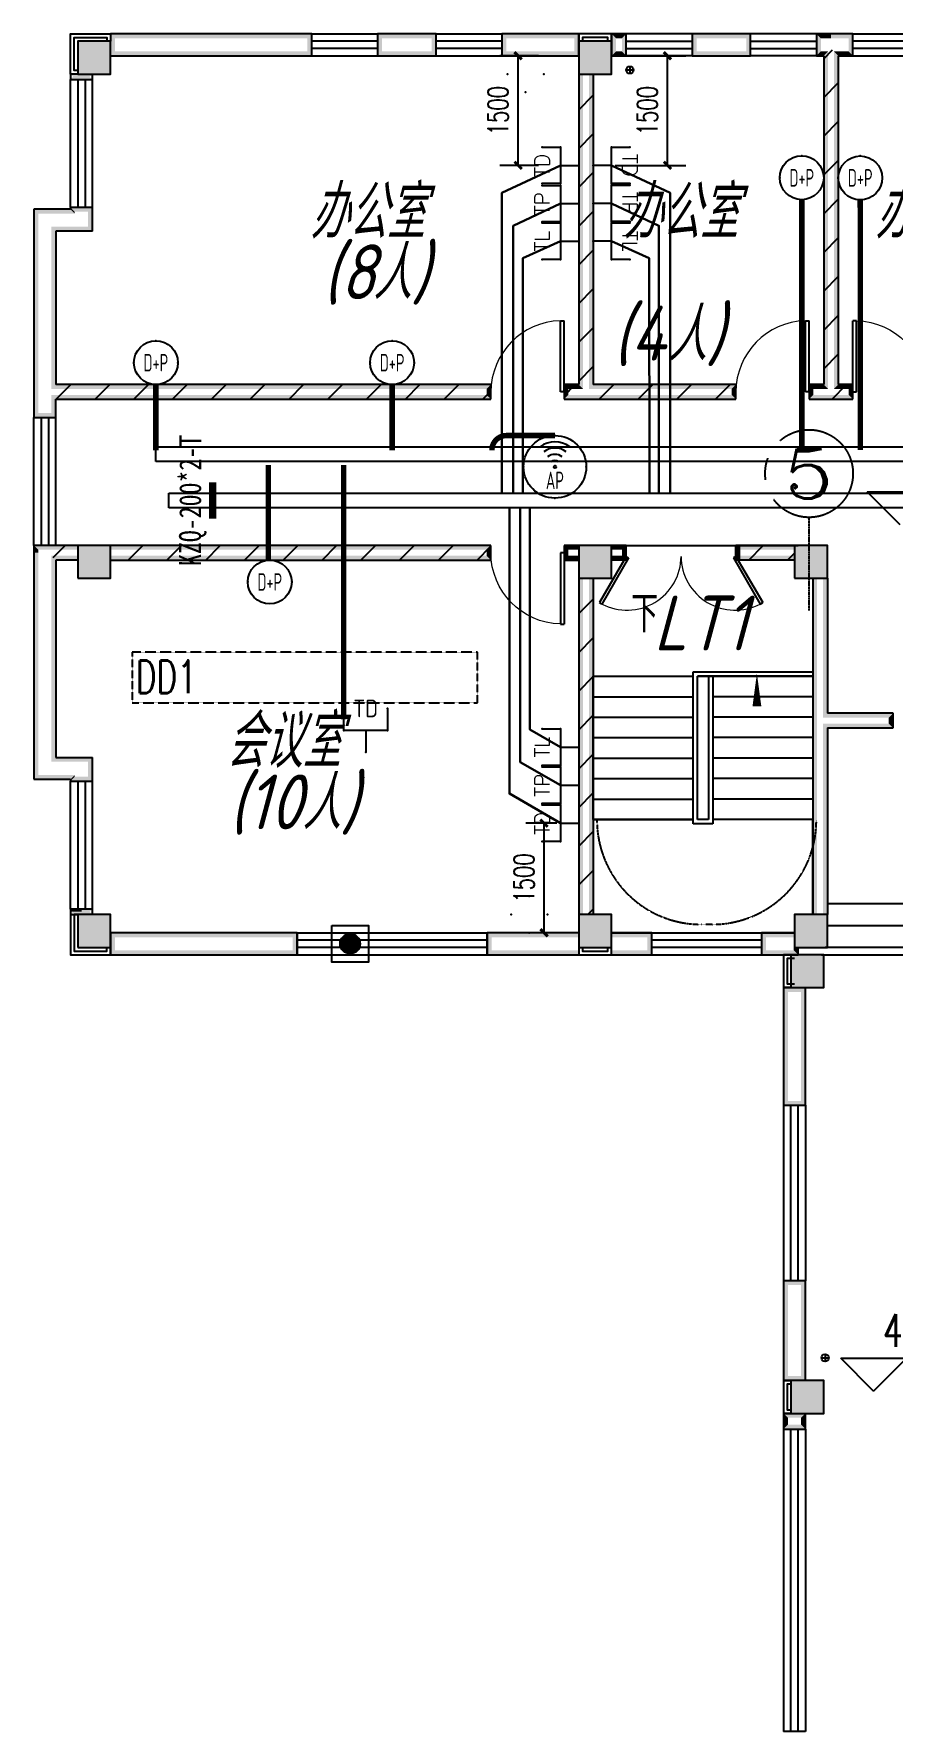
# Model space of a CAD drawing. Extents: x 1241380 to 1952554, y 1012187 to 1766051.
# Drawn here: x 1570165 to 1581915, y 1096185 to 1119313 of the extents above; entities that cross this region are included whole.
import ezdxf
from ezdxf.enums import TextEntityAlignment as Align

# ---------------------------------------------------------------- set-up
doc = ezdxf.new("R2010")
doc.units = 0
doc.linetypes.add('CENTER', pattern=[2, 1.25, -0.25, 0.25, -0.25])
doc.linetypes.add('DASH', pattern=[0.35, 0.25, -0.1])
for name, color, linetype in [('1-建筑底图', 8, 'Continuous'), ('AXIS', 251, 'CENTER'), ('AXIS_TEXT', 7, 'Continuous'), ('CABLETRAY_PDS', 4, 'Continuous'), ('DOTLN', 2, 'DASH'), ('EQUIP-插座', 3, 'Continuous'), ('EQUIP-照明', 3, 'Continuous'), ('EQUIP-通讯', 3, 'Continuous'), ('PUB_HATCH', 8, 'Continuous'), ('TEL_DIM', 3, 'Continuous'), ('WIRE-综合布线', 5, 'Continuous'), ('光纤点位', 3, 'Continuous'), ('内网桥架', 1, 'Continuous'), ('填充', 8, 'Continuous'), ('抗震支吊架', 2, 'Continuous'), ('排水', 153, 'Continuous'), ('红机电话', 3, 'Continuous'), ('蓝机电话', 3, 'Continuous')]:
    doc.layers.add(name, color=color, linetype=linetype)
doc.layers.add('内网线路', color=1, linetype='Continuous', lineweight=30)
doc.layers.get('EQUIP-插座').off()
doc.styles.add('_TCH_AXIS', font='COMPLEX', dxfattribs={"bigfont": 'GBCBIG'})
doc.styles.add('_TCH_DIM', font='SIMPLEX', dxfattribs={"bigfont": 'GBCBIG'})
doc.styles.add('_TEL_ATTDEF', font='GBENOR', dxfattribs={"width": 0.8, "height": 3, "bigfont": 'GBCBIG'})
doc.styles.add('_TEL_DIM', font='SIMPLEX', dxfattribs={"width": 0.8, "height": 3.5, "bigfont": 'HZTXT'})
doc.styles.add('A_DIM_T3', font='SIMPLEX', dxfattribs={"width": 0.7, "bigfont": 'HZ'})
doc.styles.add('COMPLEX', font='COMPLEX')
doc.styles.add('kzcad', font='', dxfattribs={"width": 0.8})
doc.styles.get("Standard").update_dxf_attribs({"font": 'gbeitc.shx', "bigfont": 'gbcbig.shx'})
doc.styles.get('kzcad').set_extended_font_data('SimSun')
doc.linetypes.add('JIEDI', pattern='A,1.25,-0.25,0.25,-0.25,0.625,["/",Standard,S=0.6,R=0,X=0,Y=-0.3],0.625,-0.25,0.25,-0.25', length=4)
doc.dimstyles.new('_TCH_ARCH&&100', dxfattribs={"dimtxt": 280, "dimasz": 100, "dimexe": 250, "dimexo": 300, "dimgap": 135, "dimtad": 1, "dimdec": 0, "dimzin": 0, "dimdsep": 46, "dimtxsty": 'A_DIM_T3', "dimblk": 'ARCHTICK', "dimcen": 0.09, "dimclrt": 7, "dimazin": 2, "dimtfac": 1, "dimtdec": 0, "dimtix": 1, "dimtmove": 2, "dimatfit": 3, "dimfxl": 100, "dimtolj": 1, "dimtzin": 0, "dimarcsym": 0})
pattern_1 = [(45, (933820.03, 485085.73), (-265.16515, 265.16515), [])]

# ---------------------------------------------------------------- blocks, each defined once
blk = doc.blocks.new('_AXISO')
blk.add_circle((0, 0), 0.5)
at = {"layer": 'AXIS_TEXT', "style": 'COMPLEX', "width": 1.041667}
blk.add_attdef('A', text='', height=0.56, dxfattribs=at).set_placement((-0.25, -0.28), (0.25, -0.28), align=Align.FIT)
blk = doc.blocks.new('ERT')
at = {"layer": 'AXIS'}
blk.add_line((936758.2, 855900), (936758.2, 857175.6), dxfattribs=at)
ref = blk.add_blockref('_AXISO', (936758.2, 857775.6), dxfattribs=dict(at, xscale=1200, yscale=1200, zscale=1200))
ref.add_attrib('A', '5', dxfattribs={"layer": 'AXIS_TEXT', "height": 678.8, "style": '_TCH_AXIS', "width": 1.5}).set_placement((936418.8, 857436.2), (937097.6, 857436.2), align=Align.FIT)
blk = doc.blocks.new('ng')
at = {"layer": '排水'}
for p, q in [((345991, 781358), (346091, 781358)), ((346041, 781408), (346041, 781308))]:
    blk.add_line(p, q, dxfattribs=at)
blk.add_circle((346041, 781358), 50, dxfattribs=at)
blk = doc.blocks.new('雨水管')
at = {"layer": '排水'}
blk.add_blockref('ng', (588216, -46811), dxfattribs=at)
blk = doc.blocks.new('雨水管2')
at = {"layer": '排水'}
blk.add_blockref('ng', (590886, 64319), dxfattribs=at)
blk = doc.blocks.new('xfjyc')
at = {"layer": '填充'}
h = blk.add_hatch(color=1, dxfattribs=at)
h.dxf.hatch_style = 1
edge = h.paths.add_edge_path()
edge.add_arc((250, 250), 137, 0, 360)
blk.add_lwpolyline([(0, 500), (500, 500), (500, 0), (0, 0)], close=True)
at = {"color": 1}
blk.add_circle((250, 250), 137, dxfattribs=at)
blk = doc.blocks.new('120men-1500')
at = {"color": 4}
for p, q in [((924728, 318058), (924362, 317425)), ((924761, 318039), (924395, 317406)), ((924728, 318058), (924761, 318039)), ((926228, 318058), (926196, 318039)), ((926196, 318039), (926561, 317406)), ((926228, 318058), (926594, 317425)), ((924395, 317406), (924362, 317425)), ((926561, 317406), (926594, 317425))]:
    blk.add_line(p, q, dxfattribs=at)
at = {"color": 4, "lineweight": 13}
for centre, start, end in [((924738, 318062), 242.3683, 359.7257), ((926218, 318062), 180.2743, 297.6317)]:
    blk.add_arc(centre, 740, start, end, dxfattribs=at)
blk = doc.blocks.new('$WINLIB2D$00000001')
at = {"color": 0}
for points in [[(-0.5, 0.5), (-0.5, -0.5)], [(-0.5, 0.5), (0.5, 0.5)], [(0.5, -0.5), (0.5, 0.5)], [(0.5, 0.1667), (-0.5, 0.1667)], [(0.5, -0.1667), (-0.5, -0.1667)], [(-0.5, -0.5), (0.5, -0.5)]]:
    blk.add_lwpolyline(points, dxfattribs=at)
blk = doc.blocks.new('$DorLib2D$00000001')
at = {"color": 0}
for p, q in [((0.45, 0.975), (0.5, 0.975)), ((0.45, 0), (0.45, 0.975)), ((0.5, 0), (0.5, 0.975)), ((0.5, 0), (0.45, 0))]:
    blk.add_line(p, q, dxfattribs=at)
at = {"color": 0, "lineweight": 13}
blk.add_arc((0.475, 0), 0.975, 91.4693, 180, dxfattribs=at)
blk = doc.blocks.new('_FZH')
blk.add_lwpolyline([(-0.5, -0.5), (0.5, -0.5), (0.5, 0.5), (-0.5, 0.5)], close=True)
at = {"layer": 'PUB_HATCH'}
blk.add_solid([(-0.5, -0.5), (0.5, -0.5), (-0.5, 0.5), (0.5, 0.5)], dxfattribs=at)
blk = doc.blocks.new('1-二层建筑底图')
at = {"layer": '1-建筑底图'}
for points in [[(1573965, 1164521), (1571215, 1164521), (1571275, 1164461), (1573905, 1164461)], [(1571215, 1164521), (1571215, 1164221), (1571275, 1164281), (1571275, 1164461)], [(1573965, 1164221), (1573965, 1164521), (1573905, 1164461), (1573905, 1164281)], [(1575665, 1164521), (1574865, 1164521), (1574925, 1164461), (1575605, 1164461)], [(1574865, 1164521), (1574865, 1164221), (1574925, 1164281), (1574925, 1164461)], [(1575665, 1164221), (1575665, 1164521), (1575605, 1164461), (1575605, 1164281)], [(1577615, 1164521), (1576565, 1164521), (1576625, 1164461), (1577555, 1164461)], [(1576565, 1164521), (1576565, 1164221), (1576625, 1164281), (1576625, 1164461)], [(1577615, 1164221), (1577615, 1164521), (1577555, 1164461), (1577555, 1164281)], [(1578266, 1164521), (1578065, 1164521), (1578125, 1164461), (1578206, 1164461)], [(1578065, 1164521), (1578065, 1164221), (1578125, 1164281), (1578125, 1164461)], [(1578266, 1164221), (1578266, 1164521), (1578206, 1164461), (1578206, 1164281)], [(1579966, 1164521), (1579166, 1164521), (1579226, 1164461), (1579906, 1164461)], [(1579166, 1164521), (1579166, 1164221), (1579226, 1164281), (1579226, 1164461)], [(1579966, 1164221), (1579966, 1164521), (1579906, 1164461), (1579906, 1164281)], [(1581065, 1164521), (1580866, 1164521), (1580926, 1164461), (1581065, 1164461)], [(1580866, 1164521), (1580866, 1164221), (1580926, 1164281), (1580926, 1164461)], [(1581365, 1164521), (1581065, 1164521), (1581065, 1164461), (1581305, 1164461)], [(1581365, 1164221), (1581365, 1164521), (1581305, 1164461), (1581305, 1164281)], [(1571215, 1164421), (1570765, 1164421), (1570825, 1164361), (1571155, 1164361)], [(1570765, 1164421), (1570765, 1163971), (1570825, 1164031), (1570825, 1164361)], [(1571215, 1163971), (1571215, 1164421), (1571155, 1164361), (1571155, 1164031)], [(1571215, 1164221), (1573965, 1164221), (1573905, 1164281), (1571275, 1164281)], [(1574865, 1164221), (1575665, 1164221), (1575605, 1164281), (1574925, 1164281)], [(1576565, 1164221), (1577615, 1164221), (1577555, 1164281), (1576625, 1164281)], [(1578065, 1164421), (1577615, 1164421), (1577675, 1164361), (1578005, 1164361)], [(1577615, 1164421), (1577615, 1163971), (1577675, 1164031), (1577675, 1164361)], [(1578065, 1163971), (1578065, 1164421), (1578005, 1164361), (1578005, 1164031)], [(1578065, 1164221), (1578266, 1164221), (1578206, 1164281), (1578125, 1164281)], [(1579166, 1164221), (1579966, 1164221), (1579906, 1164281), (1579226, 1164281)], [(1580866, 1164221), (1580965, 1164221), (1581025, 1164281), (1580926, 1164281)], [(1580965, 1164221), (1580965, 1159721), (1581025, 1159661), (1581025, 1164281)], [(1581165, 1164221), (1581365, 1164221), (1581305, 1164281), (1581105, 1164281)], [(1581165, 1164221), (1581165, 1159721), (1581105, 1159661), (1581105, 1164281)], [(1570965, 1163971), (1570665, 1163971), (1570725, 1163911), (1570905, 1163911)], [(1570665, 1163896), (1570965, 1163896), (1570905, 1163956), (1570725, 1163956)], [(1570765, 1163971), (1571215, 1163971), (1571155, 1164031), (1570825, 1164031)], [(1577615, 1163971), (1578065, 1163971), (1578005, 1164031), (1577675, 1164031)], [(1577675, 1163971), (1577615, 1163971), (1577615, 1159721), (1577675, 1159661)], [(1577815, 1163971), (1577755, 1163971), (1577755, 1159661), (1577815, 1159721)], [(1570665, 1162121), (1570165, 1162121), (1570225, 1162061), (1570725, 1162061)], [(1570165, 1162121), (1570165, 1159621), (1570225, 1159621), (1570225, 1162061)], [(1570965, 1162146), (1570665, 1162146), (1570725, 1162086), (1570905, 1162086)], [(1570665, 1162146), (1570665, 1162121), (1570725, 1162061), (1570725, 1162086)], [(1570965, 1161821), (1570965, 1162146), (1570905, 1162086), (1570905, 1161881)], [(1570965, 1161821), (1570465, 1161821), (1570405, 1161881), (1570905, 1161881)], [(1570465, 1161821), (1570465, 1159721), (1570405, 1159661), (1570405, 1161881)], [(1576415, 1159721), (1570465, 1159721), (1570405, 1159661), (1576355, 1159661)], [(1576415, 1159521), (1576415, 1159721), (1576355, 1159661), (1576355, 1159581)], [(1577615, 1159721), (1577415, 1159721), (1577475, 1159661), (1577675, 1159661)], [(1577415, 1159721), (1577415, 1159521), (1577475, 1159581), (1577475, 1159661)], [(1579765, 1159721), (1577815, 1159721), (1577755, 1159661), (1579705, 1159661)], [(1579765, 1159521), (1579765, 1159721), (1579705, 1159661), (1579705, 1159581)], [(1580965, 1159721), (1580765, 1159721), (1580825, 1159661), (1581025, 1159661)], [(1580765, 1159721), (1580765, 1159521), (1580825, 1159581), (1580825, 1159661)], [(1581365, 1159721), (1581165, 1159721), (1581105, 1159661), (1581305, 1159661)], [(1581365, 1159521), (1581365, 1159721), (1581305, 1159661), (1581305, 1159581)], [(1570165, 1159621), (1570165, 1159271), (1570225, 1159331), (1570225, 1159621)], [(1570465, 1159521), (1576415, 1159521), (1576355, 1159581), (1570405, 1159581)], [(1570465, 1159271), (1570465, 1159521), (1570405, 1159581), (1570405, 1159331)], [(1577415, 1159521), (1577715, 1159521), (1577715, 1159581), (1577475, 1159581)], [(1577715, 1159521), (1579765, 1159521), (1579705, 1159581), (1577715, 1159581)], [(1580765, 1159521), (1581065, 1159521), (1581065, 1159581), (1580825, 1159581)], [(1581065, 1159521), (1581365, 1159521), (1581305, 1159581), (1581065, 1159581)], [(1570165, 1159271), (1570465, 1159271), (1570405, 1159331), (1570225, 1159331)], [(1570465, 1157521), (1570165, 1157521), (1570225, 1157461), (1570405, 1157461)], [(1570165, 1157521), (1570165, 1157421), (1570225, 1157421), (1570225, 1157461)], [(1570165, 1157421), (1570165, 1154321), (1570225, 1154381), (1570225, 1157421)], [(1570765, 1157461), (1570765, 1157521), (1570465, 1157521), (1570405, 1157461)], [(1570765, 1157321), (1570765, 1157381), (1570405, 1157381), (1570465, 1157321)], [(1570465, 1157321), (1570465, 1154621), (1570405, 1154561), (1570405, 1157381)], [(1571215, 1157521), (1570765, 1157521), (1570825, 1157461), (1571155, 1157461)], [(1570765, 1157521), (1570765, 1157071), (1570825, 1157131), (1570825, 1157461)], [(1571215, 1157071), (1571215, 1157521), (1571155, 1157461), (1571155, 1157131)], [(1571215, 1157521), (1571215, 1157461), (1576355, 1157461), (1576415, 1157521)], [(1571215, 1157381), (1571215, 1157321), (1576415, 1157321), (1576355, 1157381)], [(1576415, 1157321), (1576415, 1157521), (1576355, 1157461), (1576355, 1157381)], [(1577615, 1157461), (1577615, 1157521), (1577415, 1157521), (1577475, 1157461)], [(1577415, 1157521), (1577415, 1157321), (1577475, 1157381), (1577475, 1157461)], [(1577615, 1157321), (1577615, 1157381), (1577475, 1157381), (1577415, 1157321)], [(1578065, 1157521), (1577615, 1157521), (1577675, 1157461), (1578005, 1157461)], [(1577615, 1157521), (1577615, 1157071), (1577675, 1157131), (1577675, 1157461)], [(1578065, 1157071), (1578065, 1157521), (1578005, 1157461), (1578005, 1157131)], [(1578065, 1157521), (1578065, 1157461), (1578265, 1157461), (1578265, 1157521)], [(1578065, 1157381), (1578065, 1157321), (1578265, 1157321), (1578265, 1157381)], [(1578265, 1157321), (1578265, 1157521), (1578205, 1157521), (1578205, 1157321)], [(1580565, 1157461), (1580565, 1157521), (1579765, 1157521), (1579765, 1157461)], [(1579765, 1157321), (1579825, 1157321), (1579825, 1157521), (1579765, 1157521)], [(1580565, 1157321), (1580565, 1157381), (1579765, 1157381), (1579765, 1157321)], [(1581015, 1157521), (1580565, 1157521), (1580625, 1157461), (1580955, 1157461)], [(1580565, 1157521), (1580565, 1157071), (1580625, 1157131), (1580625, 1157461)], [(1581015, 1157071), (1581015, 1157521), (1580955, 1157461), (1580955, 1157131)], [(1570765, 1157071), (1571215, 1157071), (1571155, 1157131), (1570825, 1157131)], [(1577615, 1157071), (1578065, 1157071), (1578005, 1157131), (1577675, 1157131)], [(1580565, 1157071), (1581015, 1157071), (1580955, 1157131), (1580625, 1157131)], [(1577615, 1152471), (1577675, 1152471), (1577675, 1157071), (1577615, 1157071)], [(1577755, 1152471), (1577815, 1152471), (1577815, 1157071), (1577755, 1157071)], [(1580875, 1157071), (1580815, 1157071), (1580815, 1155124), (1580875, 1155124)], [(1581015, 1157071), (1580955, 1157071), (1580955, 1155164), (1581015, 1155224)], [(1580815, 1152471), (1580875, 1152471), (1580875, 1155124), (1580815, 1155124)], [(1581915, 1155224), (1581015, 1155224), (1580955, 1155164), (1581855, 1155164)], [(1580955, 1152471), (1581015, 1152471), (1581015, 1152121), (1581015, 1155024), (1580955, 1155084)], [(1581015, 1155024), (1581915, 1155024), (1581855, 1155084), (1580955, 1155084)], [(1581915, 1155024), (1581915, 1155224), (1581855, 1155164), (1581855, 1155084)], [(1570465, 1154621), (1570965, 1154621), (1570905, 1154561), (1570405, 1154561)], [(1570965, 1154296), (1570965, 1154621), (1570905, 1154561), (1570905, 1154356)], [(1570165, 1154321), (1570665, 1154321), (1570725, 1154381), (1570225, 1154381)], [(1570665, 1154321), (1570665, 1154296), (1570725, 1154356), (1570725, 1154381)], [(1570665, 1154296), (1570965, 1154296), (1570905, 1154356), (1570725, 1154356)], [(1570965, 1152546), (1570665, 1152546), (1570725, 1152486), (1570905, 1152486)], [(1570665, 1152471), (1570965, 1152471), (1570905, 1152531), (1570725, 1152531)], [(1571215, 1152471), (1570765, 1152471), (1570825, 1152411), (1571155, 1152411)], [(1570765, 1152471), (1570765, 1152021), (1570825, 1152081), (1570825, 1152411)], [(1571215, 1152021), (1571215, 1152471), (1571155, 1152411), (1571155, 1152081)], [(1578065, 1152471), (1577615, 1152471), (1577675, 1152411), (1578005, 1152411)], [(1577615, 1152471), (1577615, 1152021), (1577675, 1152081), (1577675, 1152411)], [(1578065, 1152021), (1578065, 1152471), (1578005, 1152411), (1578005, 1152081)], [(1581015, 1152471), (1580565, 1152471), (1580625, 1152411), (1580955, 1152411)], [(1580565, 1152471), (1580565, 1152021), (1580625, 1152081), (1580625, 1152411)], [(1581015, 1152021), (1581015, 1152471), (1580955, 1152411), (1580955, 1152081)], [(1570765, 1152021), (1571215, 1152021), (1571155, 1152081), (1570825, 1152081)], [(1573765, 1152221), (1571215, 1152221), (1571275, 1152161), (1573705, 1152161)], [(1571215, 1152221), (1571215, 1151921), (1571275, 1151981), (1571275, 1152161)], [(1573765, 1151921), (1573765, 1152221), (1573705, 1152161), (1573705, 1151981)], [(1577615, 1152221), (1576365, 1152221), (1576425, 1152161), (1577615, 1152161)], [(1576365, 1152221), (1576365, 1151921), (1576425, 1151981), (1576425, 1152161)], [(1577615, 1152021), (1578065, 1152021), (1578005, 1152081), (1577675, 1152081)], [(1578615, 1152221), (1578065, 1152221), (1578065, 1152161), (1578555, 1152161)], [(1578615, 1151921), (1578615, 1152221), (1578555, 1152161), (1578555, 1151981)], [(1580565, 1152171), (1580565, 1152221), (1580115, 1152221), (1580175, 1152161), (1580555, 1152161)], [(1580115, 1152221), (1580115, 1151921), (1580175, 1151981), (1580175, 1152161)], [(1580615, 1152021), (1580565, 1152021), (1580565, 1152171), (1580555, 1152161), (1580555, 1151981), (1580615, 1151921)], [(1580565, 1152021), (1581015, 1152021), (1580955, 1152081), (1580625, 1152081)], [(1571215, 1151921), (1573765, 1151921), (1573705, 1151981), (1571275, 1151981)], [(1576365, 1151921), (1577615, 1151921), (1577615, 1151981), (1576425, 1151981)], [(1578065, 1151921), (1578615, 1151921), (1578555, 1151981), (1578065, 1151981)], [(1580115, 1151921), (1580615, 1151921), (1580555, 1151981), (1580175, 1151981)], [(1580965, 1151921), (1580515, 1151921), (1580575, 1151861), (1580905, 1151861)], [(1580515, 1151921), (1580515, 1151471), (1580575, 1151531), (1580575, 1151861)], [(1580965, 1151471), (1580965, 1151921), (1580905, 1151861), (1580905, 1151531)], [(1580415, 1151471), (1580415, 1149861), (1580475, 1149921), (1580475, 1151411)], [(1580715, 1151471), (1580415, 1151471), (1580475, 1151411), (1580655, 1151411)], [(1580515, 1151471), (1580965, 1151471), (1580905, 1151531), (1580575, 1151531)], [(1580715, 1149861), (1580715, 1151471), (1580655, 1151411), (1580655, 1149921)], [(1580415, 1149861), (1580715, 1149861), (1580655, 1149921), (1580475, 1149921)], [(1580715, 1147461), (1580415, 1147461), (1580475, 1147401), (1580655, 1147401)], [(1580415, 1147461), (1580415, 1146096), (1580475, 1146156), (1580475, 1147401)], [(1580715, 1146096), (1580715, 1147461), (1580655, 1147401), (1580655, 1146156)], [(1580415, 1146096), (1580715, 1146096), (1580655, 1146156), (1580475, 1146156)], [(1580965, 1146096), (1580515, 1146096), (1580575, 1146036), (1580905, 1146036)], [(1580515, 1146096), (1580515, 1145646), (1580575, 1145706), (1580575, 1146036)], [(1580965, 1145646), (1580965, 1146096), (1580905, 1146036), (1580905, 1145706)], [(1580415, 1145646), (1580415, 1145431), (1580475, 1145491), (1580475, 1145586)], [(1580715, 1145646), (1580415, 1145646), (1580475, 1145586), (1580655, 1145586)], [(1580515, 1145646), (1580965, 1145646), (1580905, 1145706), (1580575, 1145706)], [(1580715, 1145431), (1580715, 1145646), (1580655, 1145586), (1580655, 1145491)], [(1580415, 1145431), (1580715, 1145431), (1580655, 1145491), (1580475, 1145491)]]:
    blk.add_hatch(color=256, dxfattribs=at).paths.add_polyline_path(points)
h = blk.add_hatch(dxfattribs=at)
h.set_pattern_fill('普通砖', color=256, scale=150, style=0)
h.set_pattern_definition(pattern_1)
h.paths.add_polyline_path([(1581065, 1164321), (1580965, 1164221), (1580965, 1159721), (1581025, 1159661), (1581065, 1159654), (1581105, 1159661), (1581165, 1159721), (1581165, 1164221)])
h = blk.add_hatch(dxfattribs=at)
h.set_pattern_fill('普通砖', color=256, scale=150, style=0)
h.set_pattern_definition(pattern_1)
h.paths.add_polyline_path([(1577815, 1163971), (1577615, 1163971), (1577615, 1159721), (1577675, 1159661), (1577715, 1159654), (1577755, 1159661), (1577815, 1159721)])
h = blk.add_hatch(dxfattribs=at)
h.set_pattern_fill('普通砖', color=256, scale=150, style=0)
h.set_pattern_definition(pattern_1)
h.paths.add_polyline_path([(1570365, 1159621), (1570465, 1159521), (1576415, 1159521), (1576415, 1159721), (1570465, 1159721)])
h = blk.add_hatch(dxfattribs=at)
h.set_pattern_fill('普通砖', color=256, scale=150, style=0)
h.set_pattern_definition(pattern_1)
h.paths.add_polyline_path([(1577675, 1159661), (1577615, 1159721), (1577415, 1159721), (1577415, 1159521), (1577715, 1159521), (1577715, 1159654)])
h = blk.add_hatch(dxfattribs=at)
h.set_pattern_fill('普通砖', color=256, scale=150, style=0)
h.set_pattern_definition(pattern_1)
h.paths.add_polyline_path([(1577715, 1159654), (1577715, 1159521), (1579765, 1159521), (1579765, 1159721), (1577815, 1159721), (1577755, 1159661)])
h = blk.add_hatch(dxfattribs=at)
h.set_pattern_fill('普通砖', color=256, scale=150, style=0)
h.set_pattern_definition(pattern_1)
h.paths.add_polyline_path([(1581025, 1159661), (1580965, 1159721), (1580765, 1159721), (1580765, 1159521), (1581065, 1159521), (1581065, 1159654)])
h = blk.add_hatch(dxfattribs=at)
h.set_pattern_fill('普通砖', color=256, scale=150, style=0)
h.set_pattern_definition(pattern_1)
h.paths.add_polyline_path([(1581065, 1159654), (1581065, 1159521), (1581365, 1159521), (1581365, 1159721), (1581165, 1159721), (1581105, 1159661)])
h = blk.add_hatch(dxfattribs=at)
h.set_pattern_fill('普通砖', color=256, scale=150, style=0)
h.set_pattern_definition(pattern_1)
h.paths.add_polyline_path([(1570765, 1157321), (1570765, 1157521), (1570465, 1157521), (1570365, 1157421), (1570465, 1157321)])
h = blk.add_hatch(dxfattribs=at)
h.set_pattern_fill('普通砖', color=256, scale=150, style=0)
h.set_pattern_definition(pattern_1)
h.paths.add_polyline_path([(1571215, 1157521), (1571215, 1157321), (1576415, 1157321), (1576415, 1157521)])
h = blk.add_hatch(dxfattribs=at)
h.set_pattern_fill('普通砖', color=256, scale=150, style=0)
h.set_pattern_definition(pattern_1)
h.paths.add_polyline_path([(1577615, 1157321), (1577615, 1157521), (1577415, 1157521), (1577415, 1157321)])
h = blk.add_hatch(dxfattribs=at)
h.set_pattern_fill('普通砖', color=256, scale=150, style=0)
h.set_pattern_definition(pattern_1)
h.paths.add_polyline_path([(1578065, 1157521), (1578065, 1157321), (1578265, 1157321), (1578265, 1157521)])
h = blk.add_hatch(dxfattribs=at)
h.set_pattern_fill('普通砖', color=256, scale=150, style=0)
h.set_pattern_definition(pattern_1)
h.paths.add_polyline_path([(1580565, 1157321), (1580565, 1157521), (1579765, 1157521), (1579765, 1157321)])
h = blk.add_hatch(dxfattribs=at)
h.set_pattern_fill('普通砖', color=256, scale=150, style=0)
h.set_pattern_definition(pattern_1)
h.paths.add_polyline_path([(1577615, 1152471), (1577815, 1152471), (1577815, 1157071), (1577615, 1157071)])
for p, q in [((1573965, 1164521), (1571215, 1164521)), ((1571215, 1164521), (1571215, 1164421)), ((1573965, 1164221), (1573965, 1164521)), ((1575665, 1164521), (1574865, 1164521)), ((1574865, 1164521), (1574865, 1164221)), ((1575665, 1164221), (1575665, 1164521)), ((1577615, 1164521), (1576565, 1164521)), ((1576565, 1164521), (1576565, 1164221)), ((1577615, 1164221), (1577615, 1164521)), ((1578266, 1164521), (1578065, 1164521)), ((1578065, 1164521), (1578065, 1164221)), ((1578266, 1164221), (1578266, 1164521)), ((1579966, 1164521), (1579166, 1164521)), ((1579166, 1164521), (1579166, 1164221)), ((1579966, 1164221), (1579966, 1164521)), ((1581065, 1164521), (1580866, 1164521)), ((1580866, 1164521), (1580866, 1164221)), ((1581365, 1164521), (1581065, 1164521)), ((1581365, 1164221), (1581365, 1164521)), ((1571215, 1164221), (1573965, 1164221)), ((1574865, 1164221), (1575665, 1164221)), ((1576565, 1164221), (1577615, 1164221)), ((1578065, 1164221), (1578266, 1164221)), ((1579166, 1164221), (1579966, 1164221)), ((1580866, 1164221), (1580965, 1164221)), ((1580965, 1164221), (1580965, 1159721)), ((1581165, 1164221), (1581365, 1164221)), ((1581165, 1164221), (1581165, 1159721)), ((1570665, 1163971), (1570665, 1163896)), ((1570765, 1163971), (1570665, 1163971)), ((1570665, 1163896), (1570965, 1163896)), ((1570965, 1163896), (1570965, 1163971)), ((1577615, 1163971), (1577615, 1159721)), ((1577815, 1163971), (1577815, 1159721)), ((1570665, 1162121), (1570165, 1162121)), ((1570165, 1162121), (1570165, 1159621)), ((1570965, 1162146), (1570665, 1162146)), ((1570665, 1162146), (1570665, 1162121)), ((1570965, 1161821), (1570965, 1162146)), ((1570965, 1161821), (1570465, 1161821)), ((1570465, 1161821), (1570465, 1159721)), ((1576415, 1159721), (1570465, 1159721)), ((1576415, 1159521), (1576415, 1159721)), ((1577615, 1159721), (1577415, 1159721)), ((1577415, 1159721), (1577415, 1159521)), ((1579765, 1159721), (1577815, 1159721)), ((1579765, 1159521), (1579765, 1159721)), ((1580965, 1159721), (1580765, 1159721)), ((1580765, 1159721), (1580765, 1159521)), ((1581365, 1159721), (1581165, 1159721)), ((1581365, 1159521), (1581365, 1159721)), ((1570165, 1159621), (1570165, 1159271)), ((1570465, 1159521), (1576415, 1159521)), ((1570465, 1159271), (1570465, 1159521)), ((1577415, 1159521), (1577715, 1159521)), ((1577715, 1159521), (1579765, 1159521)), ((1580765, 1159521), (1581065, 1159521)), ((1581065, 1159521), (1581365, 1159521)), ((1570165, 1159271), (1570465, 1159271)), ((1582011, 1157804), (1581561, 1158254)), ((1581561, 1158254), (1583444, 1158254)), ((1570465, 1157521), (1570165, 1157521)), ((1570165, 1157521), (1570165, 1157421)), ((1570165, 1157421), (1570165, 1154321)), ((1570765, 1157521), (1570465, 1157521)), ((1576415, 1157521), (1571215, 1157521)), ((1576415, 1157321), (1576415, 1157521)), ((1577615, 1157521), (1577415, 1157521)), ((1577415, 1157521), (1577415, 1157321)), ((1578265, 1157521), (1578065, 1157521)), ((1578265, 1157321), (1578265, 1157521)), ((1580565, 1157521), (1579765, 1157521)), ((1579765, 1157321), (1579765, 1157521)), ((1570765, 1157321), (1570465, 1157321)), ((1570465, 1157321), (1570465, 1154621)), ((1571215, 1157321), (1576415, 1157321)), ((1577415, 1157321), (1577615, 1157321)), ((1578265, 1157321), (1578065, 1157321)), ((1580565, 1157321), (1579765, 1157321)), ((1577615, 1157071), (1577615, 1152471)), ((1577815, 1157071), (1577815, 1152471)), ((1580815, 1157071), (1580815, 1155124)), ((1581015, 1157071), (1581015, 1155224)), ((1577815, 1153771), (1577815, 1155731)), ((1577815, 1155731), (1579180, 1155731)), ((1579180, 1153711), (1579180, 1155791)), ((1579180, 1155791), (1580815, 1155791)), ((1579240, 1153771), (1579240, 1155731)), ((1579240, 1153771), (1579240, 1155731)), ((1579240, 1155731), (1580815, 1155731)), ((1579390, 1155731), (1579240, 1155731)), ((1579390, 1155731), (1579390, 1153771)), ((1579450, 1155731), (1579390, 1155731)), ((1579390, 1155731), (1579390, 1153771)), ((1579450, 1155731), (1579390, 1155731)), ((1580815, 1155731), (1579450, 1155731)), ((1579450, 1155731), (1579450, 1153711)), ((1580815, 1155791), (1580815, 1155731)), ((1580815, 1155731), (1580815, 1153771)), ((1577815, 1155451), (1579180, 1155451)), ((1580815, 1155451), (1579450, 1155451)), ((1577815, 1155171), (1579180, 1155171)), ((1580815, 1155171), (1579450, 1155171)), ((1580815, 1155124), (1580815, 1152471)), ((1581915, 1155224), (1581015, 1155224)), ((1581015, 1155024), (1581015, 1152471)), ((1581015, 1155024), (1581915, 1155024)), ((1581915, 1155024), (1581915, 1155224)), ((1577815, 1154891), (1579180, 1154891)), ((1580815, 1154891), (1579450, 1154891)), ((1570465, 1154621), (1570965, 1154621)), ((1570965, 1154296), (1570965, 1154621)), ((1577815, 1154611), (1579180, 1154611)), ((1580815, 1154611), (1579450, 1154611)), ((1577815, 1154331), (1579180, 1154331)), ((1580815, 1154331), (1579450, 1154331)), ((1570165, 1154321), (1570665, 1154321)), ((1570665, 1154321), (1570665, 1154296)), ((1570665, 1154296), (1570965, 1154296)), ((1577815, 1154051), (1579180, 1154051)), ((1580815, 1154051), (1579450, 1154051)), ((1577815, 1153771), (1579180, 1153771)), ((1577815, 1153771), (1577815, 1152471)), ((1579180, 1153771), (1577815, 1153771)), ((1579450, 1153711), (1579180, 1153711)), ((1579390, 1153771), (1579240, 1153771)), ((1579390, 1153771), (1579240, 1153771)), ((1580815, 1153771), (1579450, 1153771)), ((1580815, 1153771), (1579450, 1153771)), ((1580815, 1152471), (1580815, 1153771)), ((1570965, 1152546), (1570665, 1152546)), ((1570665, 1152546), (1570665, 1152471)), ((1570965, 1152471), (1570965, 1152546)), ((1581015, 1152621), (1584015, 1152621)), ((1570665, 1152471), (1570765, 1152471)), ((1581015, 1152321), (1584065, 1152321)), ((1573765, 1152221), (1571215, 1152221)), ((1571215, 1152221), (1571215, 1151921)), ((1573765, 1151921), (1573765, 1152221)), ((1577615, 1152221), (1576365, 1152221)), ((1576365, 1152221), (1576365, 1151921)), ((1578065, 1152221), (1580565, 1152221)), ((1578615, 1152221), (1578065, 1152221)), ((1578615, 1151921), (1578615, 1152221)), ((1580565, 1152221), (1580115, 1152221)), ((1580115, 1152221), (1580115, 1151921)), ((1580615, 1151921), (1580615, 1152021)), ((1584065, 1152021), (1580983, 1152021)), ((1571215, 1151921), (1573765, 1151921)), ((1576365, 1151921), (1577615, 1151921)), ((1578065, 1151921), (1578615, 1151921)), ((1580115, 1151921), (1580615, 1151921)), ((1580933, 1151921), (1584115, 1151921)), ((1580415, 1151471), (1580415, 1149861)), ((1580515, 1151471), (1580415, 1151471)), ((1580715, 1149861), (1580715, 1151471)), ((1580415, 1149861), (1580715, 1149861)), ((1580715, 1147461), (1580415, 1147461)), ((1580415, 1147461), (1580415, 1146096)), ((1580715, 1146096), (1580715, 1147461)), ((1581648, 1145950), (1581198, 1146400)), ((1581198, 1146400), (1583081, 1146400)), ((1581648, 1145950), (1582098, 1146400)), ((1580415, 1146096), (1580515, 1146096)), ((1580415, 1145646), (1580415, 1145431)), ((1580515, 1145646), (1580415, 1145646)), ((1580715, 1145431), (1580715, 1145646)), ((1580415, 1145431), (1580715, 1145431))]:
    blk.add_line(p, q, dxfattribs=at)
at = {"layer": '1-建筑底图', "color": 9, "linetype": 'DASH'}
blk.add_line((1579440, 1152336), (1579290, 1152336), dxfattribs=at)
at = {"layer": '1-建筑底图'}
for points in [[(1570765, 1163971), (1570665, 1163971), (1570665, 1164521), (1571215, 1164521), (1571215, 1164421)], [(1578065, 1164421), (1578065, 1164521), (1577615, 1164521), (1577615, 1164421)], [(1570765, 1164021), (1570715, 1164021), (1570715, 1164471), (1571165, 1164471), (1571165, 1164421)], [(1578015, 1164421), (1578015, 1164471), (1577665, 1164471), (1577665, 1164421)], [(1578115, 1157521), (1580615, 1157521)], [(1570815, 1152521), (1570665, 1152521), (1570665, 1151921), (1571215, 1151921), (1571215, 1152021)], [(1570815, 1152471), (1570715, 1152471), (1570715, 1151971), (1571165, 1151971), (1571165, 1152021)], [(1577615, 1152021), (1577615, 1151921), (1578065, 1151921), (1578065, 1152021)], [(1577665, 1152021), (1577665, 1151971), (1578015, 1151971), (1578015, 1152021)], [(1580515, 1151921), (1580415, 1151921), (1580415, 1151471), (1580515, 1151471)], [(1580515, 1151871), (1580465, 1151871), (1580465, 1151521), (1580515, 1151521)], [(1580565, 1151871), (1580515, 1151871), (1580515, 1151521), (1580565, 1151521)], [(1580515, 1146096), (1580415, 1146096), (1580415, 1145646), (1580515, 1145646)], [(1580515, 1146046), (1580465, 1146046), (1580465, 1145696), (1580515, 1145696)]]:
    blk.add_lwpolyline(points, dxfattribs=at)
blk.add_lwpolyline([(1578477, 1156172, 0, 0, 0), (1578477, 1153011, 0, 0, 0), (1580052, 1153011, 0, 0, 0), (1580052, 1155771, 0, 120, 0), (1580052, 1155321, 0, 0, 0)], format="xyseb", dxfattribs=at)
at = {"layer": '1-建筑底图', "color": 9, "linetype": 'DASH'}
for points in [[(1577865, 1153761, 0.414214), (1579290, 1152336)], [(1580865, 1153761, -0.414214), (1579440, 1152336)]]:
    blk.add_lwpolyline(points, format="xyb", dxfattribs=at)
at = {"layer": '1-建筑底图'}
for name, p in [('ERT', (644007, 300729)), ('雨水管', (644057, 429479)), ('120men-1500', (653537, 839313)), ('xfjyc', (1574240, 1151821)), ('雨水管2', (644057, 300729))]:
    blk.add_blockref(name, p, dxfattribs=at)
for name, p, xscale, yscale, zscale, rotation in [('$WINLIB2D$00000001', (1574415, 1164371), 900, -300, 900, 359.999999999951), ('$WINLIB2D$00000001', (1576115, 1164371), 900, -300, 900, 359.999999999951), ('_FZH', (1570990, 1164196), 449.9999995146645, 449.9999995146645, 449.9999995146645, 359.9999999772178), ('_FZH', (1577840, 1164196), 449.9999995146645, 449.9999995146645, 449.9999995146645, 359.9999999772178), ('$WINLIB2D$00000001', (1570815, 1163021), -1750, 300, -1750, 270.0000000000068), ('$DorLib2D$00000001', (1576915, 1159621), -1000, -1000, -1000, 180), ('$DorLib2D$00000001', (1580265, 1159621), -1000, -1000, -1000, 180), ('$DorLib2D$00000001', (1581865, 1159621), 1000, -1000, 1000, 180), ('$WINLIB2D$00000001', (1570315, 1158396), -1750, 300, -1750, 270), ('_FZH', (1570990, 1157296), 449.9999995146645, 449.9999995146645, 449.9999995146645, 359.9999999772178), ('$DorLib2D$00000001', (1576915, 1157421), -1000, 1000, -1000, 180), ('_FZH', (1577840, 1157296), 449.9999995146645, 449.9999995146645, 449.9999995146645, 359.9999999772178), ('_FZH', (1580790, 1157296), 449.9999995146645, 449.9999995146645, 449.9999995146645, 359.9999999772178), ('$WINLIB2D$00000001', (1570815, 1153421), -1750, 300, -1750, 270), ('_FZH', (1570990, 1152246), 449.9999995146645, 449.9999995146645, 449.9999995146645, 359.9999999772178), ('_FZH', (1577840, 1152246), 449.9999995146645, 449.9999995146645, 449.9999995146645, 359.9999999772178), ('_FZH', (1580790, 1152246), 449.9999995146645, 449.9999995146645, 449.9999995146645, 359.9999999772178), ('$WINLIB2D$00000001', (1575065, 1152071), 2600, 300, 2600, 359.9999999987504), ('_FZH', (1580740, 1151696), 449.9999995146645, 449.9999995146645, 449.9999995146645, 359.9999999772178), ('$WINLIB2D$00000001', (1580565, 1148661), 2400, -300, 2400, 270), ('_FZH', (1580740, 1145871), 449.9999995146645, 449.9999995146645, 449.9999995146645, 359.9999999772178), ('$WINLIB2D$00000001', (1580565, 1143361), 4140, -300, 4140, 270)]:
    blk.add_blockref(name, p, dxfattribs=dict(at, xscale=xscale, yscale=yscale, zscale=zscale, rotation=rotation))
for p, xscale, yscale, zscale in [((1578716, 1164371), -900, 300, -900), ((1580416, 1164371), -900, 300, -900), ((1581815, 1164371), 900, -300, 900), ((1579365, 1152071), 1500, -300, 1500)]:
    blk.add_blockref('$WINLIB2D$00000001', p, dxfattribs=dict(at, xscale=xscale, yscale=yscale, zscale=zscale))
for s, height, p in [('办公室', 723.4, (1573939, 1161722)), ('办公室', 723.4, (1578221, 1161722)), ('办公室', 723.4, (1581663, 1161722)), ('(8', 750, (1574112, 1160889)), ('人', 723, (1574799, 1160889)), (')', 750, (1575326, 1160889)), ('(4', 750, (1578081, 1160049)), ('人', 723, (1578831, 1160049)), (')', 750, (1579357, 1160049)), ('LT1', 750, (1578636, 1156084)), ('会议室', 723.4, (1572788, 1154484)), ('(10', 750, (1572830, 1153637)), ('人', 723, (1573830, 1153637)), (')', 750, (1574357, 1153637))]:
    blk.add_text(s, height=height, dxfattribs=at).set_placement(p)
at = {"layer": '1-建筑底图', "style": '_TCH_DIM'}
blk.add_text('下', height=506, dxfattribs=at).set_placement((1578335, 1156330))
at = {"layer": '1-建筑底图', "style": '_TCH_DIM', "width": 0.705882}
for s, p in [('DD1', (1571559, 1155501)), ('4.350', (1581776, 1146558))]:
    blk.add_text(s, height=446.2, dxfattribs=at).set_placement(p)
blk = doc.blocks.new('$equip_U$00000080(win7-PC-wzy)')
blk.add_circle((0, 0.5), 0.5)
for p in [(0, 0.999), (-0.5, 0.5), (0.5, 0.5)]:
    blk.add_point(p)
at = {"color": 7, "style": '_TEL_DIM', "width": 0.7}
blk.add_attdef('$TEXT$', text='', height=0.4, dxfattribs=at).set_placement((0, 0.5), align=Align.MIDDLE_CENTER)
at = {"color": 7, "style": '_TEL_DIM', "flags": 1}
for tag in ['A', 'REMARK']:
    blk.add_attdef(tag, text='', height=0.00002, dxfattribs=at).set_placement((0, 0), align=Align.MIDDLE_CENTER)
blk = doc.blocks.new('$equip$00002670')
for p, q in [((-0.5, 0.499), (-0.5, 0.999)), ((0.5, 0.999), (0.5, 0.499)), ((0.5, 0.499), (-0.5, 0.499)), ((0, 0.5), (0, 0))]:
    blk.add_line(p, q)
for p in [(-0.5, 0.999), (0.5, 0.999), (-0.5, 0.499), (0.5, 0.499), (0, 0)]:
    blk.add_point(p)
at = {"color": 7, "style": '_TEL_DIM'}
blk.add_attdef('$TEXT$', text='', height=0.4, dxfattribs=at).set_placement((0, 0.999), align=Align.MIDDLE_CENTER)
at = {"color": 7, "style": '_TEL_DIM', "flags": 1}
blk.add_attdef('A', text='', height=0.000025, dxfattribs=at).set_placement((0, 0), align=Align.MIDDLE_CENTER)
blk = doc.blocks.new('$equip_U$00000091(win7-PC-wzy)')
for radius in [0.714, 0.0272]:
    blk.add_circle((0, 0), radius)
for radius in [0.571, 0.428, 0.285, 0.143]:
    blk.add_arc((0, 0), radius, 53.7049, 126.2951)
for p in [(0, 0.714), (-0.714, 0), (0.714, 0), (0, -0.714)]:
    blk.add_point(p)
at = {"color": 7, "style": '_TEL_DIM', "flags": 1}
for tag in ['A', 'REMARK']:
    blk.add_attdef(tag, text='', height=0.00002, dxfattribs=at).set_placement((0, 0), align=Align.MIDDLE_CENTER)
at = {"color": 7, "style": '_TEL_DIM', "width": 0.7}
blk.add_attdef('$TEXT$', text='', height=0.4, dxfattribs=at).set_placement((0, -0.31), align=Align.MIDDLE_CENTER)
blk = doc.blocks.new('$equip$00001239')
for p, q in [((-0.5, 1.05), (-0.5, 1)), ((0.5, 1), (-0.5, 1)), ((0.5, 1.05), (0.5, 1)), ((0.5, 0.5), (-0.5, 0.5)), ((0, 0.5), (0, 0))]:
    blk.add_line(p, q)
blk.add_arc((0, 1), 0.5, 180, 0)
for points in [[(0, 0.75), (-0.433, 0.75), (0, 1), (-0.5, 1)], [(0, 0.567), (-0.25, 0.567), (0, 0.75), (-0.433, 0.75)], [(0, 0.5), (0, 0.5), (0, 0.567), (-0.25, 0.567)]]:
    blk.add_solid(points)
at = {"layer": 'EQUIP-照明'}
for p in [(0, 1), (-0.5, 0.5), (0.5, 0.5), (0, 0)]:
    blk.add_point(p, dxfattribs=at)
at = {"layer": 'EQUIP-照明', "flags": 9}
blk.add_attdef('A', (0, 0), '', height=0.00002, dxfattribs=at)
blk = doc.blocks.new('$equip$00001867')
for p, q in [((-0.5, 0.499), (-0.5, 0.999)), ((0.5, 0.999), (0.5, 0.499)), ((0.5, 0.499), (-0.5, 0.499)), ((0, 0.5), (0, 0))]:
    blk.add_line(p, q)
for p in [(-0.5, 0.999), (0.5, 0.999), (-0.5, 0.499), (0.5, 0.499), (0, 0)]:
    blk.add_point(p)
at = {"color": 7, "style": '_TEL_DIM'}
blk.add_attdef('$TEXT$', text='', height=0.4, dxfattribs=at).set_placement((0, 0.999), align=Align.MIDDLE_CENTER)
at = {"color": 7, "style": '_TEL_DIM', "flags": 1}
blk.add_attdef('A', text='', height=0.00002, dxfattribs=at).set_placement((0, 0), align=Align.MIDDLE_CENTER)
blk = doc.blocks.new('_ArchTick')
at = {"color": 0, "linetype": 'ByBlock', "const_width": 0.4}
blk.add_lwpolyline([(-0.5, -0.5), (0.5, 0.5)], dxfattribs=at)
blk = doc.blocks.new('*D369')
at = {"layer": 'Defpoints', "color": 0}
for p in [(1577142, 1108513), (1577615, 1108513), (1577615, 1107013)]:
    blk.add_point(p, dxfattribs=at)
at = {"layer": 'TEL_DIM', "color": 0, "lineweight": -2, "transparency": 16777216}
for p, q in [((1577315, 1108513), (1576892, 1108513)), ((1577142, 1107013), (1577142, 1108513)), ((1577315, 1107013), (1576892, 1107013))]:
    blk.add_line(p, q, dxfattribs=at)
at = {"layer": 'TEL_DIM', "color": 0, "lineweight": -2, "transparency": 16777216, "xscale": 100, "yscale": 100, "zscale": 100}
for p, rotation in [((1577142, 1108513), 90), ((1577142, 1107013), 270)]:
    blk.add_blockref('_ArchTick', p, dxfattribs=dict(at, rotation=rotation))
at = {"layer": 'TEL_DIM', "color": 7, "transparency": 16777216, "insert": (1576867, 1107763), "char_height": 280, "attachment_point": 5, "rotation": 90, "style": 'A_DIM_T3'}
blk.add_mtext('\\A1;1500', dxfattribs=at)
blk = doc.blocks.new('*D413')
at = {"layer": 'Defpoints', "color": 0}
for p in [(1577815, 1119013), (1578829, 1119013), (1577815, 1117513)]:
    blk.add_point(p, dxfattribs=at)
at = {"layer": 'TEL_DIM', "color": 0, "lineweight": -2, "transparency": 16777216}
for p, q in [((1578115, 1119013), (1579079, 1119013)), ((1578829, 1117513), (1578829, 1119013)), ((1578115, 1117513), (1579079, 1117513))]:
    blk.add_line(p, q, dxfattribs=at)
at = {"layer": 'TEL_DIM', "color": 0, "lineweight": -2, "transparency": 16777216, "xscale": 100, "yscale": 100, "zscale": 100}
for p, rotation in [((1578829, 1119013), 90), ((1578829, 1117513), 270)]:
    blk.add_blockref('_ArchTick', p, dxfattribs=dict(at, rotation=rotation))
at = {"layer": 'TEL_DIM', "color": 7, "transparency": 16777216, "insert": (1578554, 1118263), "char_height": 280, "attachment_point": 5, "rotation": 90, "style": 'A_DIM_T3'}
blk.add_mtext('\\A1;1500', dxfattribs=at)
blk = doc.blocks.new('*D414')
at = {"layer": 'Defpoints', "color": 0}
for p in [(1576787, 1119013), (1577365, 1119013), (1577365, 1117513)]:
    blk.add_point(p, dxfattribs=at)
at = {"layer": 'TEL_DIM', "color": 0, "lineweight": -2, "transparency": 16777216}
for p, q in [((1577065, 1119013), (1576537, 1119013)), ((1576787, 1117513), (1576787, 1119013)), ((1577065, 1117513), (1576537, 1117513))]:
    blk.add_line(p, q, dxfattribs=at)
at = {"layer": 'TEL_DIM', "color": 0, "lineweight": -2, "transparency": 16777216, "xscale": 100, "yscale": 100, "zscale": 100}
for p, rotation in [((1576787, 1119013), 90), ((1576787, 1117513), 270)]:
    blk.add_blockref('_ArchTick', p, dxfattribs=dict(at, rotation=rotation))
at = {"layer": 'TEL_DIM', "color": 7, "transparency": 16777216, "insert": (1576512, 1118263), "char_height": 280, "attachment_point": 5, "rotation": 90, "style": 'A_DIM_T3'}
blk.add_mtext('\\A1;1500', dxfattribs=at)

msp = doc.modelspace()

# ---------------------------------------------------------------- linework, layer by layer
at = {"layer": 'CABLETRAY_PDS'}
for p, q in [((1571835, 1113463.3), (1571835, 1113663.3)), ((1571835, 1113663.3), (1627405, 1113663.3)), ((1627405, 1113463.3), (1571835, 1113463.3))]:
    msp.add_line(p, q, dxfattribs=at)
at = {"layer": 'DOTLN', "linetype": 'DASH'}
msp.add_lwpolyline([(1571509.3, 1110161.1), (1576231.8, 1110161.1), (1576231.8, 1110851.3), (1571509.3, 1110851.3)], close=True, dxfattribs=at)
at = {"layer": 'WIRE-综合布线', "linetype": 'Continuous', "const_width": 75}
for points in [[(1580667, 1113616.9), (1580665.3, 1117043.6)], [(1581466.4, 1113617.3), (1581464.7, 1117042.3)], [(1571834.1, 1113613.6), (1571833.6, 1114513.3)], [(1575064.7, 1113613.6), (1575064.2, 1114513.3)], [(1576628.6, 1113816.6), (1577290, 1113816.6)], [(1576428.6, 1113614.8), (1576428.6, 1113616.5)], [(1573370.3, 1113414.8), (1573371, 1112112.6)], [(1574400.8, 1113413.8), (1574402.5, 1109932.7)]]:
    msp.add_lwpolyline(points, dxfattribs=at)
msp.add_lwpolyline([(1576628.6, 1113816.6, 0.4143589), (1576428.6, 1113616.5)], format="xyb", dxfattribs=at)
at = {"layer": '内网桥架'}
for p, q in [((1572012.3, 1112828.7), (1572012.3, 1113028.7)), ((1572012.3, 1113028.7), (1583248.7, 1113028.7)), ((1583248.7, 1112828.7), (1572012.3, 1112828.7))]:
    msp.add_line(p, q, dxfattribs=at)
at = {"layer": '内网线路'}
for points in [[(1577365.5, 1117513.3), (1576565.4, 1117139.1), (1576565.4, 1113028.6)], [(1578064, 1117513.3), (1578864.3, 1117139.5), (1578864.3, 1113028.7)], [(1577365.5, 1116989.6), (1576718.4, 1116685.7), (1576718.4, 1113028.6)], [(1578064.2, 1116989.6), (1578711.5, 1116686), (1578711.5, 1113028.7)], [(1577365.5, 1116475), (1576849.5, 1116242.8), (1576849.5, 1113028.6)], [(1578064.5, 1116475), (1578580.6, 1116243), (1578582.1, 1113026.5)], [(1577365.5, 1108513.3), (1576668.9, 1108917.6), (1576668.9, 1112828.7)], [(1577365.5, 1109033.3), (1576816.6, 1109347.5), (1576816.6, 1112828.7)], [(1577365.5, 1109551.6), (1576947.6, 1109794.6), (1576947.6, 1112828.7)]]:
    msp.add_lwpolyline(points, dxfattribs=at)
at = {"layer": '抗震支吊架', "color": 2, "const_width": 100}
msp.add_lwpolyline([(1572612.3, 1112678.7), (1572612.3, 1113178.7)], dxfattribs=at)

# ---------------------------------------------------------------- block references
at = {"layer": '1-建筑底图', "linetype": 'JIEDI'}
msp.add_blockref('1-二层建筑底图', (0, -45207.9), dxfattribs=at)
at = {"layer": 'EQUIP-插座', "xscale": 500, "yscale": 500, "zscale": 500, "rotation": 180}
msp.add_blockref('$equip$00001239', (1576889.9, 1119013.3), dxfattribs=at)
at = {"layer": 'EQUIP-插座', "xscale": -500, "yscale": 500, "zscale": 500}
msp.add_blockref('$equip$00001239', (1576939.9, 1107013.3), dxfattribs=at)
at = {"layer": 'EQUIP-通讯', "linetype": 'JIEDI'}
ref = msp.add_blockref('$equip_U$00000080(win7-PC-wzy)', (1580965, 1117343.3), dxfattribs=dict(at, xscale=600, yscale=600, zscale=600, rotation=90))
ref.add_attrib('$TEXT$', 'D+P', dxfattribs={"layer": '0', "color": 7, "height": 240, "style": '_TEL_ATTDEF', "width": 0.7}).set_placement((1580665.3, 1117343.3), align=Align.MIDDLE_CENTER)
ref = msp.add_blockref('$equip_U$00000080(win7-PC-wzy)', (1581764.4, 1117342), dxfattribs=dict(at, xscale=600, yscale=600, zscale=600, rotation=90))
ref.add_attrib('$TEXT$', 'D+P', dxfattribs={"layer": '0', "color": 7, "height": 240, "style": '_TEL_ATTDEF', "width": 0.7}).set_placement((1581464.7, 1117342), align=Align.MIDDLE_CENTER)
ref = msp.add_blockref('$equip_U$00000080(win7-PC-wzy)', (1571833.6, 1114513.3), dxfattribs=dict(at, xscale=600, yscale=600, zscale=600))
ref.add_attrib('$TEXT$', 'D+P', dxfattribs={"layer": '0', "color": 7, "height": 240, "style": '_TEL_ATTDEF', "width": 0.7}).set_placement((1571833.6, 1114813), align=Align.MIDDLE_CENTER)
ref = msp.add_blockref('$equip_U$00000080(win7-PC-wzy)', (1575064.2, 1114513.3), dxfattribs=dict(at, xscale=600, yscale=600, zscale=600))
ref.add_attrib('$TEXT$', 'D+P', dxfattribs={"layer": '0', "color": 7, "height": 240, "style": '_TEL_ATTDEF', "width": 0.7}).set_placement((1575064.2, 1114813), align=Align.MIDDLE_CENTER)
ref = msp.add_blockref('$equip_U$00000091(win7-PC-wzy)', (1577290, 1113388.3), dxfattribs=dict(at, xscale=600, yscale=600, zscale=600))
ref.add_attrib('$TEXT$', 'AP', dxfattribs={"layer": '0', "color": 7, "height": 240, "style": '_TEL_ATTDEF', "width": 0.7}).set_placement((1577290, 1113202), align=Align.MIDDLE_CENTER)
ref = msp.add_blockref('$equip_U$00000080(win7-PC-wzy)', (1573391.2, 1111513.9), dxfattribs=dict(at, xscale=600, yscale=600, zscale=600))
ref.add_attrib('$TEXT$', 'D+P', dxfattribs={"layer": '0', "color": 7, "height": 240, "style": '_TEL_ATTDEF', "width": 0.7}).set_placement((1573391.2, 1111813.6), align=Align.MIDDLE_CENTER)
ref = msp.add_blockref('$equip$00002670', (1574702.5, 1109483.3), dxfattribs=dict(at, xscale=600, yscale=600, zscale=600))
ref.add_attrib('$TEXT$', 'TD', dxfattribs={"layer": '0', "color": 7, "height": 240, "style": '_TEL_ATTDEF'}).set_placement((1574702.5, 1110082.7), align=Align.MIDDLE_CENTER)
at = {"layer": '光纤点位', "xscale": 500, "yscale": 500, "zscale": 500}
for p, rotation in [((1577615, 1117513.3), 90), ((1577815, 1117513.3), 270), ((1577615, 1108513.3), 90)]:
    msp.add_blockref('$equip$00002670', p, dxfattribs=dict(at, rotation=rotation)).add_auto_attribs({'$TEXT$': 'TD'})
at = {"layer": '红机电话', "xscale": 500, "yscale": 500, "zscale": 500}
for p, rotation in [((1577615, 1116989.6), 90), ((1577815, 1116993.3), 270), ((1577615, 1109033.3), 90)]:
    msp.add_blockref('$equip$00001867', p, dxfattribs=dict(at, rotation=rotation)).add_auto_attribs({'$TEXT$': 'TP'})
at = {"layer": '蓝机电话', "xscale": 500, "yscale": 500, "zscale": 500}
for p, rotation in [((1577615, 1116475), 90), ((1577815, 1116475), 270), ((1577615, 1109551.6), 90)]:
    msp.add_blockref('$equip$00001867', p, dxfattribs=dict(at, rotation=rotation)).add_auto_attribs({'$TEXT$': 'TL'})

# ---------------------------------------------------------------- texts
at = {"layer": '抗震支吊架', "color": 2, "style": 'kzcad', "width": 0.8}
msp.add_text('KZQ-200*2-T', height=300, rotation=89.88539, dxfattribs=at).set_placement((1572452.3, 1112928.7), align=Align.CENTER)

# ---------------------------------------------------------------- dimensions: what is measured, and where the dimension line sits
at = {"layer": 'TEL_DIM'}
for p1, p2, distance, picture, middle in [((1577365.5, 1117513.3), (1577365.5, 1119013.3), 578.5, '*D414', (1576512, 1118263.3)), ((1577815, 1117513.3), (1577815, 1119013.3), -1014, '*D413', (1578553.9, 1118263.3)), ((1577615, 1107013.3), (1577615, 1108513.3), 473.5, '*D369', (1576866.5, 1107763.3))]:
    dim = msp.add_aligned_dim(p1=p1, p2=p2, distance=distance, dimstyle='_TCH_ARCH&&100', dxfattribs=at)
    dim.commit()
    dim.dimension.update_dxf_attribs({"geometry": picture, "text_midpoint": middle})

doc.saveas('drawing.dxf')
